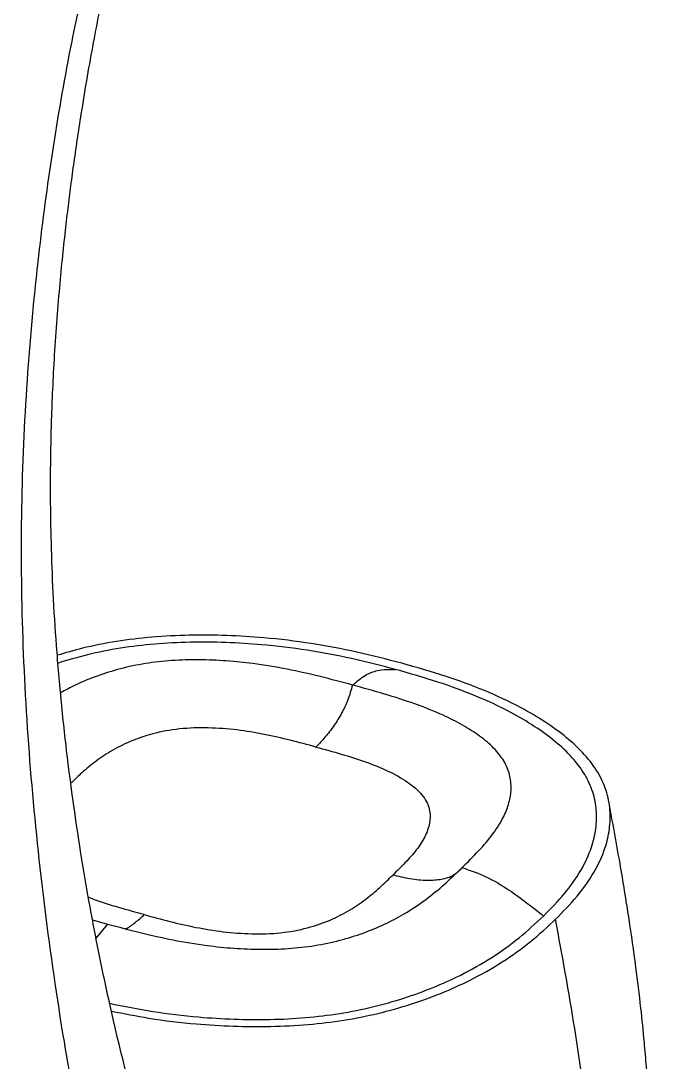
# Model space of a CAD drawing. Header units: millimetres. Extents: x 0 to 841, y 0 to 594.
# Drawn here: x 773.66 to 792.22, y 122.82 to 153.38 of the extents above; entities that cross this region are included whole.
import ezdxf

# ---------------------------------------------------------------- set-up
doc = ezdxf.new("R2010")
doc.units = ezdxf.units.MM

msp = doc.modelspace()

# ---------------------------------------------------------------- linework, layer by layer
at = {"color": 7, "linetype": 'Continuous', "lineweight": 25}
msp.add_line((775.7697, 126.9945), (776.2102, 126.8698), dxfattribs=at)
at = {"color": 8, "linetype": 'Continuous', "lineweight": 25}
msp.add_line((776.2102, 126.8698), (775.8697, 126.4648), dxfattribs=at)
at = {"color": 7, "linetype": 'Continuous', "lineweight": 25}
for points, knots in [([(777.8358, 116.8911), (777.825, 117.1817), (777.8052, 117.7161), (777.7113, 118.4413), (777.6123, 119.0217), (777.4902, 119.6232), (777.3341, 120.2894), (777.1078, 121.1634), (776.8478, 122.1347), (776.5569, 123.2891), (776.2455, 124.6211), (775.9341, 126.0954), (775.6549, 127.575), (775.4187, 128.9747), (775.2155, 130.3274), (775.0234, 131.7835), (774.8493, 133.3554), (774.7069, 135.0024), (774.61, 136.5634), (774.554, 138.0171), (774.5359, 139.1497), (774.5357, 140.0232), (774.5426, 140.7054), (774.5596, 141.482), (774.5902, 142.3587), (774.6384, 143.3349), (774.7058, 144.3709), (774.7883, 145.3943), (774.8784, 146.3451), (774.9686, 147.1868), (775.057, 147.9372), (775.1457, 148.6361), (775.2412, 149.3381), (775.3486, 150.0769), (775.4806, 150.9275), (775.6368, 151.8627), (775.8166, 152.8585), (776.0083, 153.8456), (776.2275, 154.8942), (776.4555, 155.8984), (776.6864, 156.8555), (776.9083, 157.719), (777.1383, 158.5551), (777.3489, 159.3351), (777.5101, 160.0008), (777.6265, 160.5673), (777.7194, 161.1209), (777.804, 161.7759), (777.8241, 162.2864), (777.8356, 162.5773)], [0, 0, 0, 0, 0.0159527, 0.0293333, 0.0401048, 0.0483162, 0.063359, 0.0790445, 0.1031272, 0.1271615, 0.1593327, 0.1953872, 0.2292334, 0.2608418, 0.2907767, 0.3208485, 0.3590466, 0.3963029, 0.4309507, 0.4631285, 0.4930404, 0.5061725, 0.5211145, 0.5382539, 0.5575914, 0.579128, 0.6028595, 0.6261996, 0.6469624, 0.6659484, 0.6821041, 0.6968119, 0.7123846, 0.7288573, 0.7461107, 0.7692772, 0.7916952, 0.8133719, 0.8364805, 0.8632134, 0.8817733, 0.9017694, 0.9222772, 0.9395496, 0.9532831, 0.9637577, 0.9719701, 0.9840279, 1, 1, 1, 1]), ([(776.6388, 159.9593), (776.6198, 159.579), (776.5817, 158.8166), (776.343, 157.7356), (776.0632, 156.6731), (775.7824, 155.6095), (775.5294, 154.5352), (775.2925, 153.4564), (774.9461, 151.7402), (774.5428, 149.3631), (774.1151, 146.1083), (773.8005, 142.6067), (773.6474, 138.8495), (773.6944, 135.0385), (773.9329, 131.1879), (774.3399, 127.3128), (774.7781, 124.2802), (775.1549, 122.103), (775.406, 120.7842), (775.6751, 119.4609), (775.9743, 118.1325), (776.2881, 116.8048), (776.569, 115.4789), (776.6156, 114.6162), (776.6388, 114.1866)], [0, 0, 0, 0, 0.0249878, 0.0500922, 0.0753339, 0.1005679, 0.1257258, 0.1508299, 0.1758945, 0.244717, 0.3135852, 0.3956953, 0.4778603, 0.5600341, 0.6421931, 0.7242376, 0.8061333, 0.8337351, 0.861385, 0.8890984, 0.9169109, 0.9447818, 0.9724999, 1, 1, 1, 1]), ([(784.8441, 134.5253), (784.4072, 134.6385), (783.5467, 134.8616), (782.1909, 135.1167), (780.9086, 135.2739), (779.7092, 135.3483), (778.6082, 135.3576), (777.5185, 135.3025), (776.4622, 135.1735), (775.5287, 134.9932), (774.9771, 134.8299), (774.735, 134.7582)], [0, 0, 0, 0, 0.1384393, 0.2726604, 0.4077353, 0.5108229, 0.6142197, 0.719033, 0.8200179, 0.9209897, 1, 1, 1, 1]), ([(784.6574, 134.3431), (784.2306, 134.4538), (783.3931, 134.671), (782.0772, 134.9187), (780.8381, 135.0707), (779.6829, 135.1422), (778.6325, 135.1513), (777.592, 135.0993), (776.58, 134.9768), (775.6236, 134.7894), (775.0399, 134.6149), (774.7547, 134.5297)], [0, 0, 0, 0, 0.1378454, 0.2704517, 0.4033397, 0.5045645, 0.605715, 0.7059965, 0.8054667, 0.9049501, 1, 1, 1, 1]), ([(783.3973, 133.8846), (783.081, 133.9693), (782.4528, 134.1375), (781.4837, 134.3577), (780.5621, 134.5129), (779.6942, 134.6009), (778.8958, 134.6338), (778.0955, 134.6126), (777.3133, 134.5261), (776.5724, 134.3703), (775.89, 134.1544), (775.3039, 133.9153), (774.9751, 133.7361), (774.83, 133.657)], [0, 0, 0, 0, 0.1137987, 0.2260451, 0.3378872, 0.4226165, 0.5079304, 0.5930407, 0.677594, 0.7621472, 0.8472575, 0.9325715, 1, 1, 1, 1]), ([(789.3555, 127.0098), (789.5754, 127.2348), (790.0086, 127.678), (790.5037, 128.3763), (790.8088, 129.0368), (790.9537, 129.6545), (790.9716, 130.2216), (790.8635, 130.7825), (790.6162, 131.3275), (790.2235, 131.8493), (789.6977, 132.3437), (789.0611, 132.8066), (788.2651, 133.2745), (787.2894, 133.731), (786.1155, 134.1635), (785.2722, 134.4034), (784.8441, 134.5253)], [0, 0, 0, 0, 0.0844116, 0.1662561, 0.2486137, 0.3114819, 0.3745174, 0.438427, 0.4999999, 0.5615686, 0.6254839, 0.6885294, 0.7513863, 0.8337419, 0.9155822, 1, 1, 1, 1]), ([(783.3973, 133.8846), (783.5212, 133.9886), (783.7707, 134.1981), (784.1984, 134.351), (784.4831, 134.3461), (784.6574, 134.3431)], [0, 0, 0, 0, 0.276772, 0.5574696, 1, 1, 1, 1]), ([(789.0017, 127.106), (789.2166, 127.3258), (789.6383, 127.7571), (790.1193, 128.4349), (790.4144, 129.0731), (790.5534, 129.668), (790.571, 130.209), (790.4695, 130.7448), (790.2336, 131.2666), (789.8567, 131.7659), (789.3533, 132.2376), (788.7458, 132.6791), (787.9791, 133.1299), (787.0361, 133.571), (785.8964, 133.9906), (785.0757, 134.2241), (784.6574, 134.3431)], [0, 0, 0, 0, 0.0855683, 0.1678839, 0.2503774, 0.313207, 0.3759911, 0.4382497, 0.5000042, 0.5617507, 0.6240007, 0.6867902, 0.7496257, 0.8321218, 0.9144376, 1, 1, 1, 1]), ([(783.3973, 133.8846), (783.355, 133.738), (783.2692, 133.4404), (783.0753, 133.0439), (782.8477, 132.6754), (782.5933, 132.3432), (782.4126, 132.1569), (782.3239, 132.0655)], [0, 0, 0, 0, 0.1763762, 0.3579209, 0.5485566, 0.7785348, 1, 1, 1, 1]), ([(786.6138, 128.5264), (786.7781, 128.6893), (787.1047, 129.0129), (787.5323, 129.512), (787.8336, 129.9866), (788.0045, 130.4336), (788.0684, 130.8449), (788.0272, 131.257), (787.8594, 131.66), (787.5564, 132.0413), (787.1387, 132.3936), (786.6353, 132.7145), (786.0045, 133.0338), (785.2356, 133.338), (784.3356, 133.6258), (783.7115, 133.798), (783.3973, 133.8846)], [0, 0, 0, 0, 0.0839726, 0.1667998, 0.2493286, 0.3118508, 0.3748044, 0.4376077, 0.5, 0.5623923, 0.6251956, 0.6881492, 0.7506714, 0.8332002, 0.9160274, 1, 1, 1, 1]), ([(782.3239, 132.0655), (782.5733, 131.9974), (783.0693, 131.8619), (783.7881, 131.6365), (784.453, 131.3689), (785.028, 131.0484), (785.4698, 130.6731), (785.6821, 130.2551), (785.6789, 129.834), (785.5364, 129.4294), (785.2805, 129.042), (784.9497, 128.6707), (784.7034, 128.4292), (784.5796, 128.3078)], [0, 0, 0, 0, 0.0938207, 0.1866074, 0.2794052, 0.3733257, 0.466853, 0.5596894, 0.6481596, 0.736582, 0.8239585, 0.9115112, 1, 1, 1, 1]), ([(791.597, 104.7142), (791.6463, 105.4493), (791.7395, 106.8399), (791.8739, 108.8091), (791.9836, 110.5428), (792.0674, 112.0415), (792.1267, 113.3054), (792.1656, 114.3347), (792.1881, 115.0962), (792.2002, 115.6195), (792.207, 115.9759), (792.2122, 116.305), (792.2167, 116.6802), (792.22, 117.1371), (792.2206, 117.6755), (792.2164, 118.3487), (792.2041, 119.1142), (792.1812, 119.9273), (792.1505, 120.6886), (792.1137, 121.3955), (792.0721, 122.0505), (792.0227, 122.7138), (791.9555, 123.4914), (791.8556, 124.4704), (791.7085, 125.6813), (791.5055, 127.1006), (791.2413, 128.7268), (791.0287, 129.8727), (790.9157, 130.4816)], [0, 0, 0, 0, 0.08742865, 0.16538558, 0.23390684, 0.29303029, 0.34278988, 0.38321516, 0.41433129, 0.4322627, 0.44447683, 0.45574772, 0.47010589, 0.48754897, 0.50807383, 0.53167671, 0.56445672, 0.59545336, 0.62433693, 0.65111082, 0.67577813, 0.69868992, 0.72614514, 0.76428393, 0.81072079, 0.86545378, 0.92851757, 1, 1, 1, 1]), ([(776.2102, 126.8698), (776.5265, 126.7851), (777.1547, 126.617), (778.1238, 126.3967), (779.0454, 126.2415), (779.9133, 126.1535), (780.7117, 126.1206), (781.512, 126.1418), (782.2943, 126.2283), (783.0348, 126.3843), (783.7187, 126.5994), (784.3417, 126.8587), (784.9618, 127.1836), (785.5525, 127.5796), (786.1111, 128.0432), (786.4455, 128.3646), (786.6138, 128.5264)], [0, 0, 0, 0, 0.0839726, 0.1667998, 0.2493286, 0.3118508, 0.3748044, 0.4376077, 0.5, 0.5623923, 0.6251956, 0.6881492, 0.7506714, 0.8332002, 0.9160274, 1, 1, 1, 1]), ([(786.6138, 128.5264), (786.5336, 128.4428), (786.371, 128.2732), (786.0036, 128.1658), (785.5723, 128.1365), (785.0901, 128.1838), (784.7476, 128.267), (784.5796, 128.3078)], [0, 0, 0, 0, 0.1763762, 0.3579209, 0.5485566, 0.7785348, 1, 1, 1, 1]), ([(786.6138, 128.5264), (786.8485, 128.4457), (787.3214, 128.2831), (788.1319, 127.7983), (788.6715, 127.3688), (789.0017, 127.106)], [0, 0, 0, 0, 0.276772, 0.5574696, 1, 1, 1, 1]), ([(777.2836, 127.146), (777.5335, 127.0784), (778.0306, 126.944), (778.7977, 126.7656), (779.6018, 126.6339), (780.44, 126.5704), (781.2909, 126.5944), (782.0808, 126.74), (782.7538, 126.979), (783.3218, 127.268), (783.7984, 127.5954), (784.2068, 127.9456), (784.4549, 128.1866), (784.5796, 128.3078)], [0, 0, 0, 0, 0.0938207, 0.1866074, 0.2794052, 0.3733257, 0.466853, 0.5596894, 0.6481596, 0.736582, 0.8239585, 0.9115112, 1, 1, 1, 1]), ([(776.2683, 124.5448), (776.6878, 124.4599), (777.5363, 124.2883), (778.77, 124.1416), (779.9245, 124.0692), (780.9751, 124.0603), (782.0153, 124.1124), (783.0283, 124.234), (783.9978, 124.4282), (784.9138, 124.6874), (785.771, 125.0003), (786.6462, 125.3951), (787.5025, 125.8808), (788.3174, 126.4678), (788.7707, 126.8905), (789.0017, 127.106)], [0, 0, 0, 0, 0.0883678, 0.1787411, 0.2475812, 0.3163707, 0.3845692, 0.4522161, 0.5198718, 0.5880797, 0.6568634, 0.7256969, 0.8160794, 0.9062609, 1, 1, 1, 1]), ([(776.3218, 124.3157), (776.6857, 124.2425), (777.4943, 124.08), (778.6997, 123.9387), (779.898, 123.8631), (780.9994, 123.854), (782.0886, 123.9094), (783.1466, 124.0369), (784.1596, 124.2394), (785.1197, 124.51), (786.0186, 124.8377), (786.9269, 125.2479), (787.8133, 125.7504), (788.6531, 126.355), (789.1189, 126.7893), (789.3555, 127.0098)], [0, 0, 0, 0, 0.0747825, 0.1661792, 0.2359322, 0.3058943, 0.3768149, 0.4451452, 0.5134665, 0.5843944, 0.6543455, 0.7241109, 0.815498, 0.9063216, 1, 1, 1, 1]), ([(790.2399, 102.083), (790.3189, 103.4481), (790.4766, 106.1722), (790.6791, 110.2591), (790.7406, 114.0279), (790.6378, 117.483), (790.3796, 120.6249), (789.9424, 123.8045), (789.5516, 125.9389), (789.3555, 127.0098)], [0, 0, 0, 0, 0.1680774, 0.335431, 0.5018766, 0.6261829, 0.7502895, 0.8747039, 1, 1, 1, 1])]:
    msp.add_open_spline(points, degree=3, knots=knots, dxfattribs=at)
at = {"color": 8, "linetype": 'Continuous', "lineweight": 25}
for points, knots in [([(782.3239, 132.0655), (782.074, 132.1331), (781.5769, 132.2675), (780.8098, 132.4459), (780.0057, 132.5776), (779.1675, 132.6411), (778.3166, 132.6172), (777.5267, 132.4715), (776.8537, 132.2325), (776.2856, 131.9436), (775.8094, 131.6161), (775.4369, 131.298), (775.2219, 131.0899), (775.1307, 131.0015)], [0, 0, 0, 0, 0.0961197, 0.19118, 0.2862517, 0.3824737, 0.4782927, 0.573404, 0.6640421, 0.7546311, 0.8441487, 0.9338468, 1, 1, 1, 1]), ([(777.2836, 127.146), (777.0352, 127.2148), (776.5413, 127.3517), (775.9831, 127.5154), (775.706, 127.6315), (775.6456, 127.6567)], [0, 0, 0, 0, 0.4415915, 0.8783161, 1, 1, 1, 1]), ([(776.7297, 126.7344), (776.7353, 126.7361), (776.8273, 126.7641), (777.0151, 126.9035), (777.1952, 127.0662), (777.2836, 127.146)], [0, 0, 0, 0, 0.0318694, 0.5250629, 1, 1, 1, 1])]:
    msp.add_open_spline(points, degree=3, knots=knots, dxfattribs=at)

doc.saveas('drawing.dxf')
